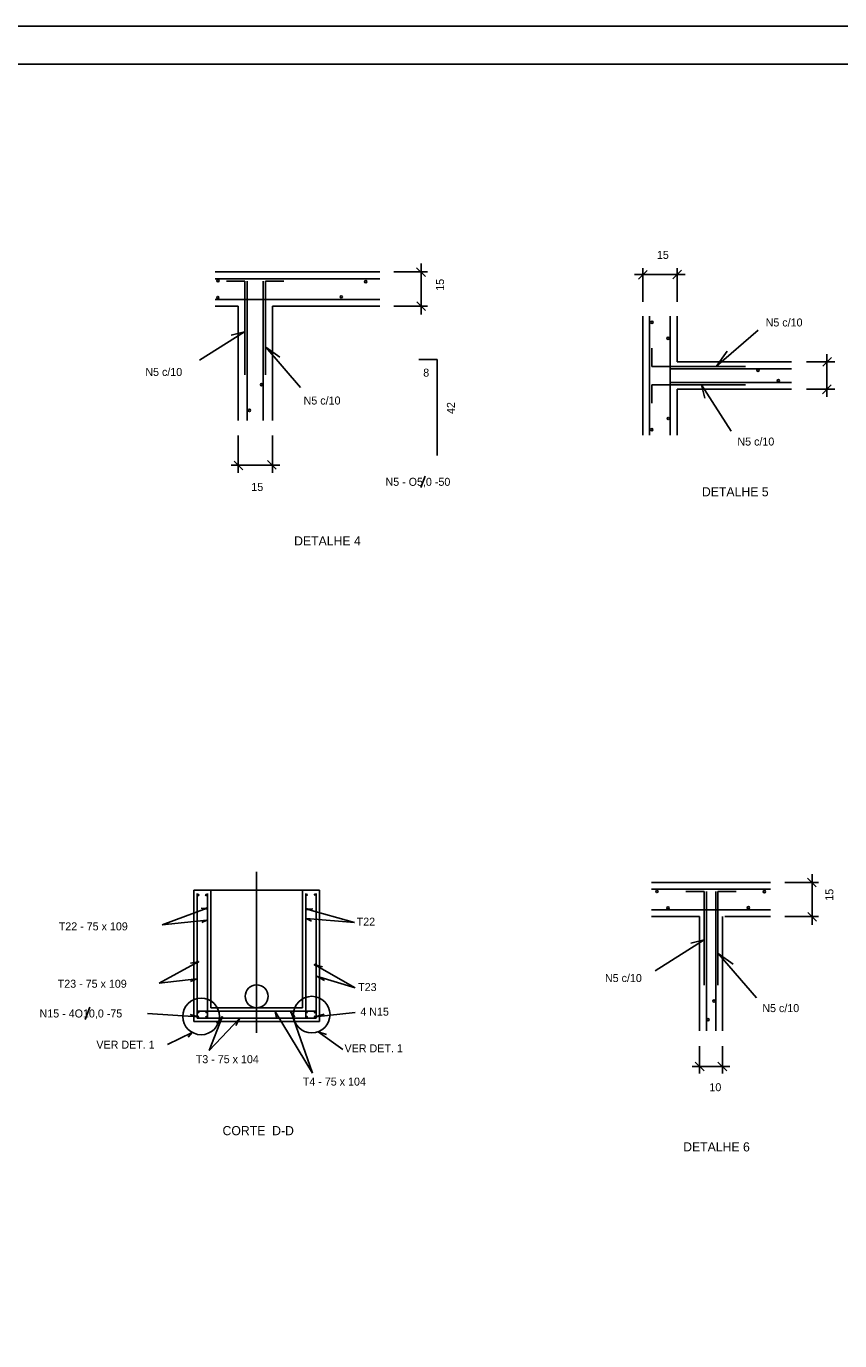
# Model space of a CAD drawing. Extents: x 57.7 to 94, y -8.3 to 11.3.
# Drawn here: x 80.88 to 88, y -0.18 to 11.32 of the extents above; entities that cross this region are included whole.
import ezdxf

# ---------------------------------------------------------------- set-up
doc = ezdxf.new("R2010")
doc.units = 0
doc.layers.add('Level 1', color=7, linetype='Continuous')

msp = doc.modelspace()

# ---------------------------------------------------------------- linework, layer by layer
at = {"layer": 'Level 1'}
for p, q in [((84.297, 9.208), (84.374, 9.132)), ((84.336, 9.244), (84.336, 8.799)), ((86.274, 8.908), (86.274, 9.205)), ((86.574, 8.908), (86.574, 9.205)), ((82.536, 9.171), (83.976, 9.171)), ((82.536, 9.111), (83.976, 9.111)), ((82.796, 9.091), (82.636, 9.091)), ((82.796, 9.091), (82.796, 8.271)), ((82.816, 9.091), (82.816, 7.871)), ((82.956, 9.091), (82.956, 7.871)), ((82.976, 9.091), (82.976, 8.271)), ((82.976, 9.091), (83.136, 9.091)), ((84.097, 9.171), (84.393, 9.171)), ((86.201, 9.148), (86.646, 9.148)), ((86.236, 9.109), (86.313, 9.185)), ((86.536, 9.111), (86.612, 9.187)), ((82.536, 8.931), (83.976, 8.931)), ((82.736, 8.871), (82.536, 8.871)), ((82.736, 8.871), (82.736, 7.871)), ((83.036, 8.871), (83.976, 8.871)), ((83.036, 8.871), (83.036, 7.871)), ((84.097, 8.871), (84.393, 8.871)), ((84.299, 8.909), (84.375, 8.833)), ((86.274, 7.744), (86.274, 8.784)), ((86.334, 7.744), (86.334, 8.784)), ((86.514, 7.744), (86.514, 8.784)), ((86.574, 8.384), (86.574, 8.784)), ((82.791, 8.647), (82.398, 8.398)), ((82.791, 8.647), (82.675, 8.617)), ((86.919, 8.346), (87.284, 8.661)), ((82.978, 8.513), (83.282, 8.161)), ((82.978, 8.513), (83.101, 8.426)), ((84.476, 8.406), (84.316, 8.406)), ((84.476, 8.406), (84.476, 7.566)), ((86.354, 8.344), (86.354, 8.504)), ((86.919, 8.346), (87.013, 8.478)), ((87.848, 8.346), (87.924, 8.423)), ((87.885, 8.452), (87.885, 8.077)), ((86.354, 8.344), (87.174, 8.344)), ((86.514, 8.324), (87.574, 8.324)), ((86.574, 8.384), (87.574, 8.384)), ((87.706, 8.384), (87.954, 8.384)), ((86.354, 8.184), (87.174, 8.184)), ((86.354, 8.184), (86.354, 8.024)), ((86.514, 8.204), (87.574, 8.204)), ((86.789, 8.184), (87.047, 7.777)), ((86.789, 8.184), (86.818, 8.067)), ((87.847, 8.105), (87.923, 8.182)), ((86.574, 8.144), (87.574, 8.144)), ((86.574, 7.744), (86.574, 8.144)), ((87.706, 8.144), (87.954, 8.144)), ((82.736, 7.739), (82.736, 7.413)), ((83.036, 7.739), (83.036, 7.413)), ((83.101, 7.48), (82.675, 7.48)), ((82.701, 7.515), (82.777, 7.439)), ((82.993, 7.522), (83.069, 7.446)), ((84.373, 7.384), (84.334, 7.285)), ((82.898, 2.516), (82.898, 3.922)), ((86.352, 3.831), (87.392, 3.831)), ((87.516, 3.831), (87.812, 3.831)), ((87.716, 3.868), (87.792, 3.792)), ((87.755, 3.903), (87.755, 3.458)), ((82.348, 3.764), (83.448, 3.764)), ((82.348, 2.614), (82.348, 3.764)), ((82.378, 2.644), (82.378, 3.734)), ((82.468, 2.644), (82.468, 3.734)), ((82.498, 2.734), (82.498, 3.764)), ((83.298, 2.734), (83.298, 3.764)), ((83.328, 2.644), (83.328, 3.734)), ((83.418, 2.644), (83.418, 3.734)), ((83.448, 2.614), (83.448, 3.764)), ((86.352, 3.771), (87.392, 3.771)), ((86.812, 3.751), (86.652, 3.751)), ((86.812, 3.751), (86.812, 2.931)), ((86.832, 3.751), (86.832, 2.531)), ((86.912, 3.751), (86.912, 2.531)), ((86.932, 3.751), (86.932, 2.931)), ((86.932, 3.751), (87.092, 3.751)), ((82.458, 3.603), (82.071, 3.46)), ((82.458, 3.603), (82.413, 3.604)), ((83.337, 3.597), (83.391, 3.598)), ((83.754, 3.48), (83.337, 3.597)), ((86.352, 3.591), (87.392, 3.591)), ((87.718, 3.568), (87.794, 3.492)), ((82.463, 3.5), (82.071, 3.46)), ((82.463, 3.5), (82.418, 3.481)), ((83.33, 3.515), (83.754, 3.48)), ((83.33, 3.515), (83.377, 3.492)), ((86.352, 3.531), (86.772, 3.531)), ((86.772, 3.531), (86.772, 2.531)), ((86.972, 3.531), (86.972, 2.531)), ((86.992, 3.531), (87.392, 3.531)), ((87.516, 3.531), (87.812, 3.531)), ((86.811, 3.328), (86.384, 3.058)), ((86.811, 3.328), (86.695, 3.299)), ((82.045, 2.948), (82.386, 3.135)), ((82.386, 3.135), (82.321, 3.124)), ((83.761, 2.909), (83.408, 3.109)), ((83.408, 3.109), (83.475, 3.093)), ((86.933, 3.208), (87.268, 2.82)), ((86.933, 3.208), (87.066, 3.115)), ((83.761, 2.909), (83.422, 3.009)), ((83.422, 3.009), (83.492, 2.972)), ((82.376, 2.988), (82.045, 2.948)), ((82.376, 2.988), (82.32, 2.964)), ((81.439, 2.739), (81.399, 2.631)), ((82.387, 2.655), (81.943, 2.684)), ((82.387, 2.655), (82.317, 2.674)), ((82.378, 2.704), (83.418, 2.704)), ((82.596, 2.651), (82.482, 2.36)), ((82.498, 2.734), (83.298, 2.734)), ((82.596, 2.651), (82.547, 2.598)), ((83.061, 2.701), (83.387, 2.162)), ((83.061, 2.701), (83.073, 2.647)), ((83.2, 2.695), (83.232, 2.656)), ((83.2, 2.695), (83.387, 2.162)), ((83.409, 2.654), (83.76, 2.693)), ((83.409, 2.654), (83.489, 2.679)), ((82.348, 2.614), (83.448, 2.614)), ((82.378, 2.644), (83.418, 2.644)), ((82.751, 2.643), (82.482, 2.36)), ((82.751, 2.643), (82.716, 2.58)), ((82.335, 2.518), (82.119, 2.412)), ((82.335, 2.518), (82.299, 2.477)), ((83.436, 2.523), (83.652, 2.37)), ((83.436, 2.523), (83.508, 2.5)), ((86.772, 2.398), (86.772, 2.16)), ((86.972, 2.398), (86.972, 2.16)), ((87.036, 2.219), (86.706, 2.219)), ((86.734, 2.257), (86.81, 2.181)), ((86.932, 2.259), (87.009, 2.182))]:
    msp.add_line(p, q, dxfattribs=at)
for points in [[(66.257, -8.282), (94.01, -8.282), (94.01, 11.32), (66.257, 11.32)], [(67.082, -7.952), (93.68, -7.952), (93.68, 10.99), (67.082, 10.99)]]:
    msp.add_lwpolyline(points, close=True, dxfattribs=at)
for centre, radius in [((82.56, 9.094), 0.01), ((83.852, 9.085), 0.01), ((82.559, 8.947), 0.01), ((83.638, 8.953), 0.01), ((86.355, 8.73), 0.01), ((86.496, 8.59), 0.01), ((87.282, 8.311), 0.01), ((82.941, 8.184), 0.01), ((87.46, 8.22), 0.01), ((82.835, 7.96), 0.01), ((86.497, 7.889), 0.01), ((86.354, 7.791), 0.01), ((82.388, 3.721), 0.005), ((82.457, 3.721), 0.005), ((83.337, 3.722), 0.005), ((83.409, 3.724), 0.005), ((86.398, 3.751), 0.01), ((87.338, 3.749), 0.01), ((82.458, 3.603), 0.005), ((83.337, 3.597), 0.005), ((86.496, 3.607), 0.01), ((87.198, 3.609), 0.01), ((82.386, 3.135), 0.005), ((83.408, 3.109), 0.005), ((82.898, 2.834), 0.1), ((82.413, 2.658), 0.16), ((83.38, 2.674), 0.16), ((86.898, 2.793), 0.01), ((82.387, 2.655), 0.005), ((82.389, 2.695), 0.005), ((82.46, 2.696), 0.005), ((82.46, 2.653), 0.005), ((82.596, 2.651), 0.005), ((83.2, 2.695), 0.005), ((83.336, 2.655), 0.005), ((83.337, 2.695), 0.005), ((83.409, 2.695), 0.005), ((83.409, 2.654), 0.005), ((86.844, 2.629), 0.01)]:
    msp.add_circle(centre, radius, dxfattribs=at)

# ---------------------------------------------------------------- texts
for s, height, p in [('15', 0.07, (86.398, 9.285)), ('N5 c/10', 0.07, (87.349, 8.694)), ('N5 c/10', 0.07, (81.925, 8.261)), ('8', 0.07, (84.355, 8.255)), ('N5 c/10', 0.07, (83.309, 8.011)), ('N5 c/10', 0.07, (87.102, 7.652)), ('N5 - O5,0 -50', 0.07, (84.025, 7.3)), ('15', 0.07, (82.852, 7.255)), ('DETALHE 5', 0.08, (86.792, 7.208)), ('DETALHE 4', 0.08, (83.226, 6.778)), ('T22 - 75 x 109', 0.07, (81.168, 3.411)), ('T22', 0.07, (83.773, 3.452)), ('N5 c/10', 0.07, (85.944, 2.959)), ('T23 - 75 x 109', 0.07, (81.159, 2.909)), ('T23', 0.07, (83.786, 2.88)), ('N5 c/10', 0.07, (87.32, 2.696)), ('N15 - 4O10,0 -75', 0.07, (81, 2.649)), ('4 N15', 0.07, (83.805, 2.665)), ('VER DET. 1', 0.07, (81.497, 2.376)), ('T3 - 75 x 104', 0.07, (82.366, 2.249)), ('VER DET. 1', 0.07, (83.667, 2.344)), ('T4 - 75 x 104', 0.07, (83.302, 2.053)), ('10', 0.07, (86.857, 2.004)), ('CORTE  D-D', 0.08, (82.6, 1.619)), ('DETALHE 6', 0.08, (86.628, 1.477))]:
    msp.add_text(s, height=height, dxfattribs=at).set_placement(p)
for s, p in [('15', (84.537, 9.006)), ('42', (84.632, 7.928)), ('15', (87.941, 3.67))]:
    msp.add_text(s, height=0.07, rotation=90, dxfattribs=at).set_placement(p)

doc.saveas('drawing.dxf')
